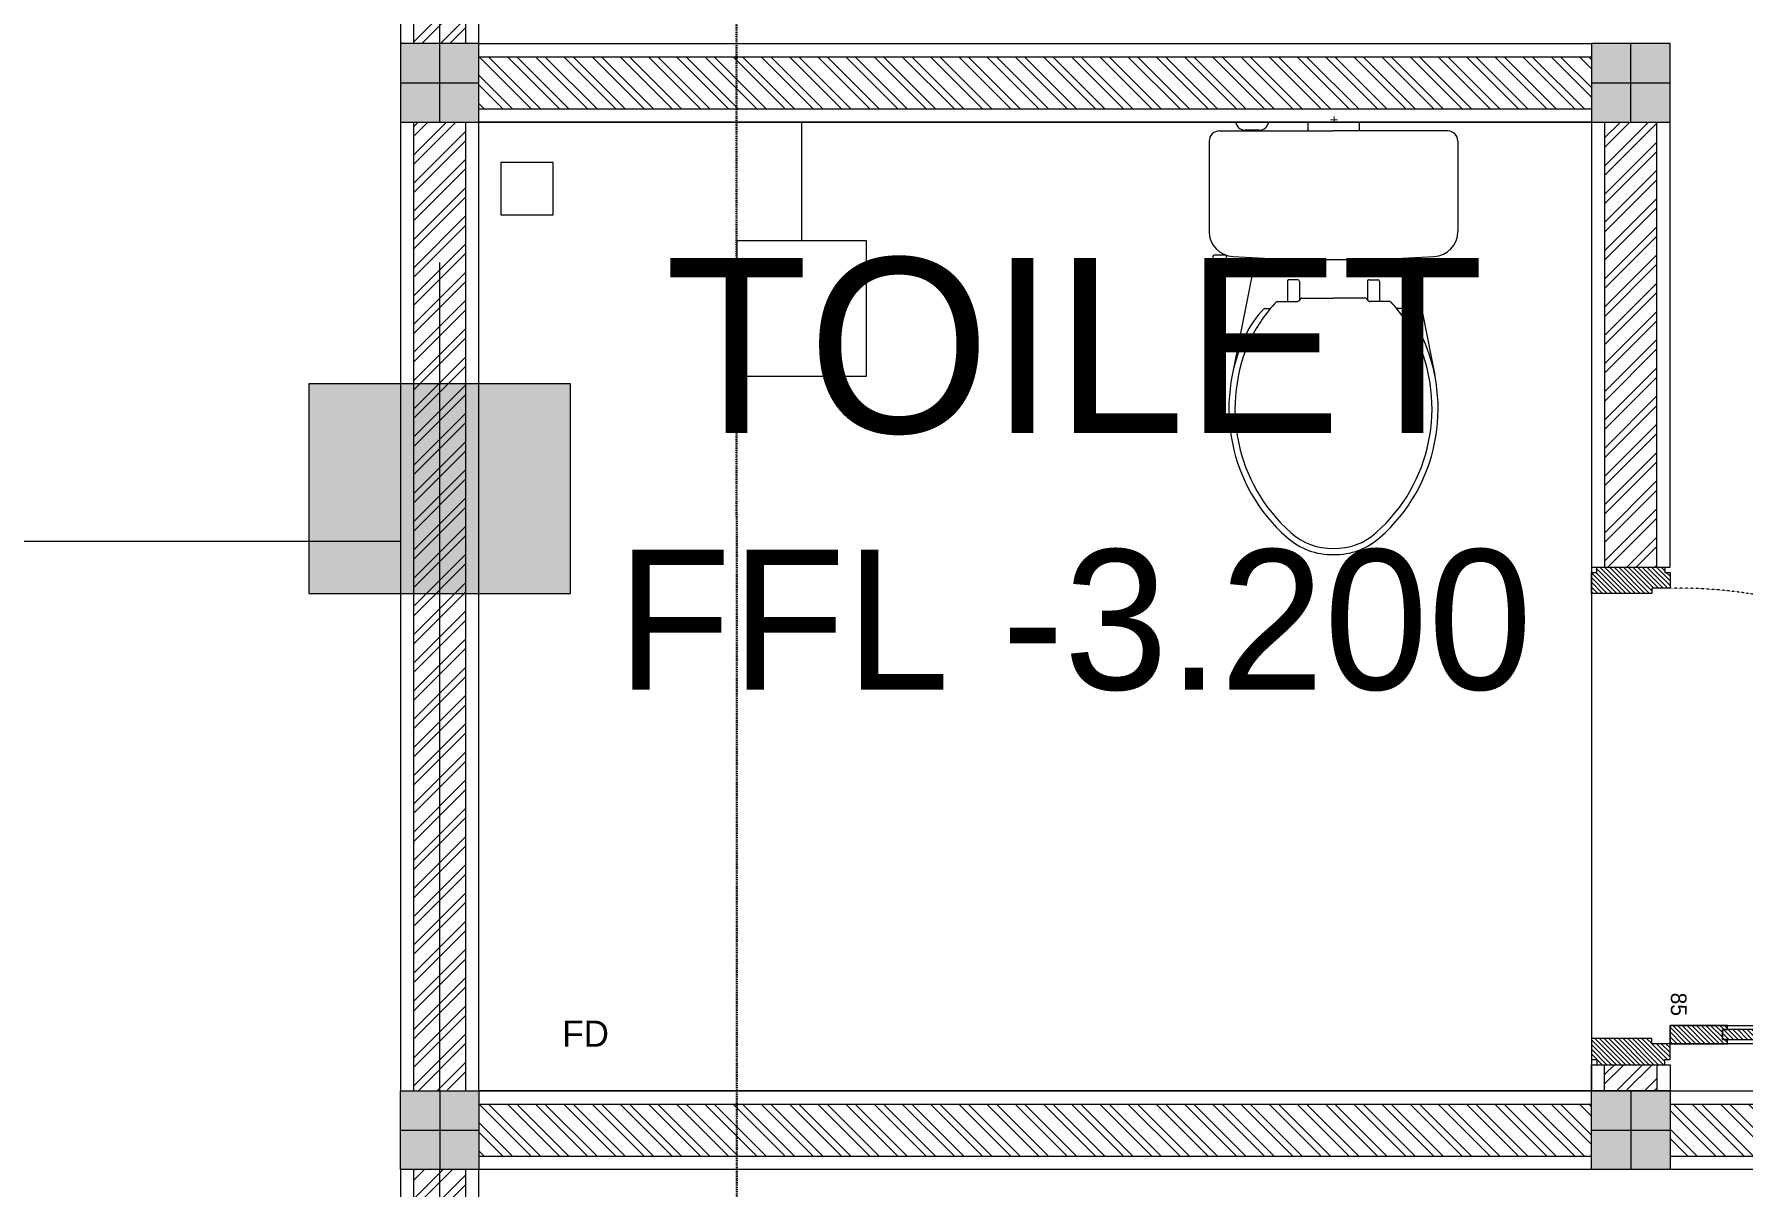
# Model space of a CAD drawing. Header units: millimetres. Extents: x -280308 to 6402717, y -14 to 2073074.
# Drawn here: x 12536 to 15799, y 258783 to 260984 of the extents above; entities that cross this region are included whole.
import ezdxf
from ezdxf.enums import TextEntityAlignment as Align

# ---------------------------------------------------------------- set-up
doc = ezdxf.new("R2010")
doc.units = ezdxf.units.MM
for name, pattern in [('ACAD_ISO03W100', [30, 12, -18]), ('ACAD_ISO08W100', [36, 24, -3, 6, -3]), ('DASHDOT', [1, 0.5, -0.25, 0, -0.25])]:
    doc.linetypes.add(name, pattern=pattern)
doc.layers.get('0').update_dxf_attribs({"lineweight": 0})
for name, color, linetype, lineweight in [('_Door & Window', 1, 'Continuous', 0), ('A-ALINE-1', 91, 'Continuous', 20), ('A-ALINE-3', 111, 'Continuous', 15), ('A-ALINE-6', 117, 'Continuous', 9), ('A-ANNOTATION', 144, 'Continuous', 0), ('A-Furn', 250, 'Continuous', 0), ('A-FURN-EQPM', 177, 'Continuous', 0), ('ARSIR', 251, 'Continuous', 0), ('I-FURN-EQPM', 175, 'Continuous', 0), ('Struktur', 80, 'Continuous', 20), ('Tembok', 252, 'Continuous', 13)]:
    doc.layers.add(name, color=color, linetype=linetype, lineweight=lineweight)
doc.layers.add('A-FILL-1', color=7, linetype='Continuous', lineweight=0, true_color=0x454545)
doc.layers.add('P-AKK', color=7, linetype='DASHDOT', lineweight=30, true_color=0xffff05)
doc.layers.add('A-TEXT', color=254, linetype='Continuous')
doc.styles.add('Annotative', font='arial.ttf', dxfattribs={"height": 1.25})
doc.styles.add('CENTURY', font='GOTHIC.TTF')
doc.styles.add('romans', font='BKANT.TTF')
doc.styles.get("Standard").update_dxf_attribs({"font": 'arial.ttf'})

# ---------------------------------------------------------------- blocks, each defined once
blk = doc.blocks.new('*U552')
at = {"layer": 'A-ANNOTATION', "linetype": 'ACAD_ISO08W100', "ltscale": 0.25}
blk.add_lwpolyline([(0, -5), (0, -90.5606)], dxfattribs=at)
at = {"layer": 'A-TEXT'}
blk.add_attdef('N', text='', height=0.9, dxfattribs=at).set_placement((0, 2.75), align=Align.MIDDLE_CENTER)
blk = doc.blocks.new('A$Cf37525da')
at = {"color": 124, "xscale": -360.0000000000001, "yscale": 360.0000000000001, "zscale": 360.0000000000001, "rotation": 180}
blk.add_blockref('*U552', (-9000, -25932.8), dxfattribs=at)
blk = doc.blocks.new('A$Ccf87384a')
blk.add_wipeout([(-75, 75), (75, 75), (75, -75), (-75, -75)])
blk.add_wipeout([(-75, -75), (-75, 75), (75, 75), (75, -75)])
at = {"layer": 'A-FILL-1', "ltscale": 0.25}
h = blk.add_hatch(color=256, dxfattribs=at)
h.dxf.hatch_style = 1
h.paths.add_polyline_path([(-75, -75), (-75, 75), (75, 75), (75, -75)])
at = {"layer": 'A-ALINE-1'}
blk.add_lwpolyline([(-75, -75), (-75, 75), (75, 75), (75, -75)], close=True, dxfattribs=at)
at = {"layer": 'A-FILL-1', "ltscale": 0.25}
for p, q in [((0, 75), (0, -75)), ((-75, 0), (75, 0))]:
    blk.add_line(p, q, dxfattribs=at)
blk = doc.blocks.new('A$Ca4ca9c0b')
at = {"layer": 'A-Furn'}
h = blk.add_hatch(dxfattribs=at)
h.set_pattern_fill('ANSI31', color=256, scale=2, angle=540, style=0)
h.set_pattern_definition([(225, (109566.3125, -240668.4215), (4.49012806, -4.49012806), [])])
h.paths.add_polyline_path([(10, 1020), (10, 910), (2, 910), (2, 920), (-17, 920), (-17, 910), (-25, 910), (-25, 1020)])
h = blk.add_hatch(dxfattribs=at)
h.set_pattern_fill('ANSI31', color=256, scale=2, angle=540, style=0)
h.set_pattern_definition([(225, (109566.3125, -240568.4215), (4.49012806, -4.49012806), [])])
h.paths.add_polyline_path([(2, 920), (-17, 920), (-17, 250), (2, 250)])
h = blk.add_hatch(dxfattribs=at)
h.set_pattern_fill('ANSI31', color=256, scale=2, angle=540, style=0)
h.set_pattern_definition([(225, (110170.8596, -240618.4215), (4.49012806, -4.49012806), [])])
h.paths.add_polyline_path([(10, 150), (10, 260), (2, 260), (2, 250), (-17, 250), (-17, 260), (-25, 260), (-25, 150)])
h = blk.add_hatch(dxfattribs=at)
h.set_pattern_fill('ANSI31', color=256, scale=2, angle=540, style=0)
h.set_pattern_definition([(225, (109716.3125, -240669.602), (4.49012806, -4.49012806), [])])
h.paths.add_polyline_path([(-890, 0), (-890, 10), (-900, 10), (-900, 140), (-890, 140), (-890, 150), (-860, 150), (-860, 115), (-850, 115), (-850, 0)])
h = blk.add_hatch(dxfattribs=at)
h.set_pattern_fill('ANSI31', color=256, scale=2, angle=540, style=0)
h.set_pattern_definition([(225, (109566.3125, -240669.602), (4.49012806, -4.49012806), [])])
h.paths.add_polyline_path([(40, 0), (40, 10), (50, 10), (50, 140), (40, 140), (40, 150), (10, 150), (10, 115), (0, 115), (0, 0)])
at = {"layer": '_Door & Window'}
for points in [[(10, 1020), (10, 910), (2, 910), (2, 920), (-17, 920), (-17, 910), (-25, 910), (-25, 1020), (10, 1020)], [(10, 150), (10, 260), (2, 260), (2, 250), (-17, 250), (-17, 260), (-25, 260), (-25, 150), (10, 150)], [(-890, 0), (-890, 10), (-900, 10), (-900, 140), (-890, 140), (-890, 150), (-860, 150), (-860, 115), (-850, 115), (-850, 0), (-890, 0)], [(40, 0), (40, 10), (50, 10), (50, 140), (40, 140), (40, 150), (10, 150), (10, 115), (0, 115), (0, 0), (40, 0)]]:
    blk.add_lwpolyline(points, dxfattribs=at)
blk.add_lwpolyline([(10, 150), (-25, 150), (-25, 1020), (10, 1020)], close=True, dxfattribs=at)
at = {"layer": '_Door & Window', "linetype": 'ACAD_ISO03W100', "ltscale": 0.02}
blk.add_arc((-6.9, 167), 853.2, 91.2147, 181.1385, dxfattribs=at)
at = {"layer": 'A-Furn'}
blk.add_lwpolyline([(2, 920), (-17, 920), (-17, 250), (2, 250)], close=True, dxfattribs=at)
at = {"layer": 'Defpoints', "ltscale": 0.25, "insert": (-87.7, 181.6), "char_height": 30, "attachment_point": 1, "style": 'CENTURY'}
blk.add_mtext_dynamic_manual_height_columns('85', width=78.467, gutter_width=750, heights=[0], dxfattribs=at)
blk = doc.blocks.new('A$C869c044f')
at = {"layer": 'A-FILL-1', "ltscale": 0.25}
h = blk.add_hatch(dxfattribs=at)
h.set_pattern_fill('ANSI32', color=256, scale=4, angle=720)
h.set_pattern_definition([(45, (-40810.988, 13247.35), (-26.940768, 26.940768), []), (45, (-40793.027, 13247.35), (-26.940768, 26.940768), [])])
h.paths.add_polyline_path([(63867.2, -34982.7), (63867.2, -29157.7), (63767.2, -29157.7), (63767.2, -34982.7)])
h = blk.add_hatch(dxfattribs=at)
h.set_pattern_fill('ANSI32', color=256, scale=4, angle=720)
h.set_pattern_definition([(45, (-38535.988, 15489.277), (-26.940768, 26.940768), []), (45, (-38518.027, 15489.277), (-26.940768, 26.940768), [])])
h.paths.add_polyline_path([(66142.2, -31532.7), (66142.2, -30682.7), (66042.2, -30682.7), (66042.2, -31532.7)])
h = blk.add_hatch(dxfattribs=at)
h.set_pattern_fill('ANSI32', color=256, scale=4, angle=720)
h.set_pattern_definition([(45, (-38535.988, 14347.35), (-26.940768, 26.940768), []), (45, (-38518.027, 14347.35), (-26.940768, 26.940768), [])])
h.paths.add_polyline_path([(66142.2, -32482.7), (66142.2, -32532.7), (66042.2, -32532.7), (66042.2, -32482.7)])
h = blk.add_hatch(dxfattribs=at)
h.set_pattern_fill('ANSI32', color=256, scale=4, angle=270)
h.set_pattern_definition([(315, (89059.34, 72020.53), (26.940768, 26.940768), []), (315, (89059.34, 72002.57), (26.940768, 26.940768), [])])
h.paths.add_polyline_path([(67517.2, -32657.7), (63892.2, -32657.7), (63892.2, -32557.7), (67517.2, -32557.7)])
at = {"layer": 'A-ALINE-3', "linetype": 'Continuous'}
for points in [[(63867.2, -34982.7), (63867.2, -29157.7), (63767.2, -29157.7), (63767.2, -34982.7)], [(66142.2, -31532.7), (66142.2, -30682.7), (66042.2, -30682.7), (66042.2, -31532.7)], [(66142.2, -32482.7), (66142.2, -32532.7), (66042.2, -32532.7), (66042.2, -32482.7)], [(67517.2, -32657.7), (63892.2, -32657.7), (63892.2, -32557.7), (67517.2, -32557.7)]]:
    blk.add_lwpolyline(points, close=True, dxfattribs=at)
at = {"layer": 'A-ALINE-6'}
blk.add_line((62017.2, -31482.7), (63742.2, -31482.7), dxfattribs=at)
for points in [[(63892.2, -34982.7), (63892.2, -29157.7), (63742.2, -29157.7), (63742.2, -34982.7)], [(66167.2, -31532.7), (66167.2, -30682.7), (66017.2, -30682.7), (66017.2, -31532.7)], [(66167.2, -32482.7), (66167.2, -32532.7), (66017.2, -32532.7), (66017.2, -32482.7)], [(67517.2, -32682.7), (63892.2, -32682.7), (63892.2, -32532.7), (67517.2, -32532.7)]]:
    blk.add_lwpolyline(points, close=True, dxfattribs=at)
at = {"ltscale": 0.25, "rotation": 270}
blk.add_blockref('A$Ca4ca9c0b', (66017.2, -32432.7), dxfattribs=at)
at = {"ltscale": 0.25, "xscale": -1, "rotation": 180}
blk.add_blockref('A$Ccf87384a', (66092.2, -30607.7), dxfattribs=at)
at = {"ltscale": 0.25}
for p in [(63817.2, -32607.7), (66092.2, -32607.7)]:
    blk.add_blockref('A$Ccf87384a', p, dxfattribs=at)
at = {"layer": 'A-FILL-1', "ltscale": 0.25}
h = blk.add_hatch(dxfattribs=at)
h.set_pattern_fill('ANSI32', color=256, scale=4, angle=270)
h.set_pattern_definition([(315, (89059.34, 74020.53), (26.940768, 26.940768), []), (315, (89059.34, 74002.57), (26.940768, 26.940768), [])])
h.paths.add_polyline_path([(66017.2, -30657.7), (63892.2, -30657.7), (63892.2, -30557.7), (66017.2, -30557.7)])
at = {"layer": 'A-ALINE-3', "linetype": 'Continuous'}
blk.add_lwpolyline([(66017.2, -30657.7), (63892.2, -30657.7), (63892.2, -30557.7), (66017.2, -30557.7)], close=True, dxfattribs=at)
at = {"layer": 'A-ALINE-6'}
for points in [[(66017.2, -30682.7), (63892.2, -30682.7), (63892.2, -30532.7), (66017.2, -30532.7)], [(63892.2, -30682.7), (66017.2, -30682.7), (66017.2, -32532.7), (63892.2, -32532.7)]]:
    blk.add_lwpolyline(points, close=True, dxfattribs=at)
at = {"ltscale": 0.25, "xscale": -1, "rotation": 180}
blk.add_blockref('A$Ccf87384a', (63817.2, -30607.7), dxfattribs=at)
blk = doc.blocks.new('greg')
at = {"layer": 'I-FURN-EQPM', "ltscale": 1000}
for p, q in [((2016815.6, 1433803.7), (2016815.6, 1433585.7)), ((2016835.1, 1433823.2), (2017007.7, 1433823.2)), ((2017057.8, 1433734.4), (2017282.2, 1433779.2)), ((2017154.9, 1433716.9), (2017154.9, 1433706.2)), ((2017099.8, 1433653.7), (2017099.8, 1433670.4)), ((2017103.1, 1433673.6), (2017141.5, 1433673.6)), ((2017141.5, 1433693.1), (2017141.5, 1433655)), ((2017103.1, 1433650.5), (2017138.2, 1433650.5)), ((2017134.9, 1433645.9), (2017134.9, 1433585.7)), ((2017135.9, 1433648.3), (2017140.5, 1433652.7)), ((2016798.9, 1433634.9), (2016815.6, 1433634.9)), ((2016798.9, 1433536.4), (2016798.9, 1433634.9)), ((2016815.6, 1433367.6), (2016815.6, 1433585.7)), ((2017134.9, 1433525.4), (2017134.9, 1433585.7)), ((2016798.9, 1433536.4), (2016815.6, 1433536.4)), ((2017099.8, 1433517.6), (2017099.8, 1433501)), ((2017103.1, 1433520.9), (2017138.2, 1433520.9)), ((2017135.9, 1433523.1), (2017140.5, 1433518.7)), ((2017141.5, 1433478.2), (2017141.5, 1433516.3)), ((2017103.1, 1433497.7), (2017141.5, 1433497.7)), ((2016798.9, 1433461.8), (2016798.9, 1433398.7)), ((2016814.4, 1433443.8), (2016814.4, 1433416.7)), ((2017154.9, 1433454.4), (2017154.9, 1433465.1)), ((2016814.4, 1433441.1), (2016815.6, 1433441.1)), ((2016814.4, 1433419.4), (2016815.6, 1433419.4)), ((2017057.1, 1433421.9), (2017069.3, 1433421.9)), ((2017057.8, 1433436.9), (2017282.2, 1433392.2)), ((2017072.5, 1433418.6), (2017072.5, 1433383.6)), ((2017052.9, 1433380.3), (2017052.9, 1433358.4)), ((2017053, 1433380.4), (2017069.3, 1433380.4)), ((2017068.1, 1433380.4), (2017068.1, 1433358.4)), ((2016835.1, 1433348.2), (2017007.7, 1433348.2)), ((2017056.2, 1433355.2), (2017064.9, 1433355.2))]:
    blk.add_line(p, q, dxfattribs=at)
for centre, radius, start, end in [((2016835.1, 1433803.7), 19.4, 90, 180), ((2017007.7, 1433775.2), 48, 2.7365, 90), ((2013801.1, 1433585.7), 3260.1, 356.6267, 3.3733), ((2017346.2, 1433458.4), 327.1, 41.4237, 115.367), ((2017346.2, 1433458.4), 315.4, 41.4237, 115.367), ((2017360.3, 1433457.1), 322.9, 117.5155, 132.4037), ((2017287.3, 1433582.7), 189.5, 115.3845, 133.926), ((2017158.1, 1433716.9), 3.24, 133.926, 180), ((2017103.1, 1433670.4), 3.24, 90, 180), ((2017144.7, 1433693.1), 3.24, 132.4037, 180), ((2017496.1, 1433588.5), 128.6, 358.7172, 42.146), ((2017103.1, 1433653.7), 3.24, 180, 270), ((2017138.2, 1433645.9), 3.24, 134.0485, 180), ((2017138.2, 1433655), 3.24, 314.0485, 0), ((2017496.1, 1433588.5), 116.9, 358.7172, 42.146), ((2017496.1, 1433582.8), 116.9, 317.854, 1.2828), ((2017496.1, 1433582.8), 128.6, 317.854, 1.2828), ((2017103.1, 1433517.6), 3.24, 90, 180), ((2017138.2, 1433525.4), 3.24, 180, 225.9515), ((2017138.2, 1433516.3), 3.24, 0, 45.9515), ((2017103.1, 1433501), 3.24, 180, 270), ((2017144.7, 1433478.2), 3.24, 180, 227.5963), ((2017360.3, 1433714.3), 322.9, 227.5963, 242.4845), ((2017346.2, 1433712.9), 327.1, 244.633, 318.5763), ((2017346.2, 1433712.9), 315.4, 244.633, 318.5763), ((2016795.4, 1433443.2), 19, 1.9066, 79.3868), ((2017158.1, 1433454.4), 3.24, 180, 226.074), ((2017287.3, 1433588.6), 189.5, 226.074, 244.6155), ((2016795.4, 1433417.4), 19, 280.6132, 358.0934), ((2017069.3, 1433418.6), 3.24, 0, 90), ((2017007.7, 1433396.1), 48, 270, 357.2635), ((2017069.3, 1433383.6), 3.24, 270, 0), ((2016835.1, 1433367.6), 19.4, 180, 270), ((2017056.2, 1433358.4), 3.24, 180, 270), ((2017064.9, 1433358.4), 3.24, 270, 0)]:
    blk.add_arc(centre, radius, start, end, dxfattribs=at)
at = {"layer": 'I-FURN-EQPM', "ltscale": 1000, "style": 'romans'}
blk.add_text('+', height=19.4, dxfattribs=at).set_placement((2016786.8, 1433577.3))
blk = doc.blocks.new('A$C0d7ccbfc')
at = {"layer": 'A-FURN-EQPM', "ltscale": 0.25}
blk.add_line((45366.6, -8826.9), (45366.6, -8600), dxfattribs=at)
for points in [[(44791.9, -8776.9), (44891.9, -8776.9), (44891.9, -8676.9), (44791.9, -8676.9)], [(45242.8, -8826.9), (45242.8, -9085.1), (45490.3, -9085.1), (45490.3, -8826.9)]]:
    blk.add_lwpolyline(points, close=True, dxfattribs=at)
at = {"layer": 'Tembok', "color": 0, "linetype": 'ByBlock', "lineweight": -2, "rotation": 270}
blk.add_blockref('greg', (-1387203.4, 2008198.9), dxfattribs=at)
blk = doc.blocks.new('A$C7a040f6c')
at = {"layer": 'ARSIR', "ltscale": 0.25}
h = blk.add_hatch(color=256, dxfattribs=at)
h.dxf.hatch_style = 1
h.paths.add_polyline_path([(30100, 1900), (30600, 1900), (30600, 2400), (30100, 2400)])
h.paths.add_polyline_path([(44850, 1900), (45350, 1900), (45350, 2400), (44850, 2400)])
h.paths.add_polyline_path([(39100, 1900), (39600, 1900), (39600, 2400), (39100, 2400)])
h.paths.add_polyline_path([(30150, 3825), (30550, 3825), (30550, 4425), (30150, 4425)])
h.paths.add_polyline_path([(53775, 20275), (54425, 20275), (54425, 19625), (53775, 19625)])
h.paths.add_polyline_path([(53775, 25), (54425, 25), (54425, 675), (53775, 675)])
h.paths.add_polyline_path([(49775, 20275), (50425, 20275), (50425, 19625), (49775, 19625)])
h.paths.add_polyline_path([(49775, 25), (50425, 25), (50425, 675), (49775, 675)])
h.paths.add_polyline_path([(44775, 20275), (45425, 20275), (45425, 19625), (44775, 19625)])
h.paths.add_polyline_path([(44775, 25), (45425, 25), (45425, 675), (44775, 675)])
h.paths.add_polyline_path([(39025, 20275), (39675, 20275), (39675, 19625), (39025, 19625)])
h.paths.add_polyline_path([(33025, 20275), (33675, 20275), (33675, 19625), (33025, 19625)])
h.paths.add_polyline_path([(33025, 25), (33675, 25), (33675, 675), (33025, 675)])
h.paths.add_polyline_path([(27025, 20275), (27675, 20275), (27675, 19625), (27025, 19625)])
h.paths.add_polyline_path([(27025, 25), (27675, 25), (27675, 675), (27025, 675)])
h.paths.add_polyline_path([(21025, 20275), (21675, 20275), (21675, 19625), (21025, 19625)])
h.paths.add_polyline_path([(21025, 25), (21675, 25), (21675, 675), (21025, 675)])
h.paths.add_polyline_path([(15025, 20275), (15675, 20275), (15675, 19625), (15025, 19625)])
h.paths.add_polyline_path([(15025, 25), (15675, 25), (15675, 675), (15025, 675)])
h.paths.add_polyline_path([(4025, 20275), (4675, 20275), (4675, 19625), (4025, 19625)])
h.paths.add_polyline_path([(9025, 20275), (9675, 20275), (9675, 19625), (9025, 19625)])
h.paths.add_polyline_path([(4025, 25), (4675, 25), (4675, 675), (4025, 675)])
h.paths.add_polyline_path([(9025, 25), (9675, 25), (9675, 675), (9025, 675)])
h.paths.add_polyline_path([(45350, 3825), (45350, 4225), (44850, 4225), (44850, 3825)])
h.paths.add_polyline_path([(39600, 3825), (39600, 4225), (39100, 4225), (39100, 3825)])
h.paths.add_polyline_path([(27150, 3950), (27550, 3950), (27550, 4450), (27150, 4450)])
h.paths.add_polyline_path([(15150, 16700), (15550, 16700), (15550, 17200), (15150, 17200)])
h.paths.add_polyline_path([(13350, 16700), (13750, 16700), (13750, 17200), (13350, 17200)])
h.paths.add_polyline_path([(13350, 19700), (13750, 19700), (13750, 20200), (13350, 20200)])
h.paths.add_polyline_path([(30100, 100), (30600, 100), (30600, 600), (30100, 600)])
h.paths.add_polyline_path([(0, 19600), (700, 19600), (700, 20300), (0, 20300)])
h.paths.add_polyline_path([(0, 0), (700, 0), (700, 700), (0, 700)])
h.paths.add_polyline_path([(53750, 13700), (54450, 13700), (54450, 14400), (53750, 14400)])
h.paths.add_polyline_path([(53750, 5900), (54450, 5900), (54450, 6600), (53750, 6600)])
h.paths.add_polyline_path([(49750, 13700), (50450, 13700), (50450, 14400), (49750, 14400)])
h.paths.add_polyline_path([(49750, 5900), (50450, 5900), (50450, 6600), (49750, 6600)])
h.paths.add_polyline_path([(44750, 13700), (45450, 13700), (45450, 14400), (44750, 14400)])
h.paths.add_polyline_path([(44750, 5900), (45450, 5900), (45450, 6600), (44750, 6600)])
h.paths.add_polyline_path([(39000, 13700), (39700, 13700), (39700, 14400), (39000, 14400)])
h.paths.add_polyline_path([(39000, 5900), (39700, 5900), (39700, 6600), (39000, 6600)])
h.paths.add_polyline_path([(33000, 13700), (33700, 13700), (33700, 14400), (33000, 14400)])
h.paths.add_polyline_path([(33000, 5900), (33700, 5900), (33700, 6600), (33000, 6600)])
h.paths.add_polyline_path([(27000, 13700), (27700, 13700), (27700, 14400), (27000, 14400)])
h.paths.add_polyline_path([(27000, 5900), (27700, 5900), (27700, 6600), (27000, 6600)])
h.paths.add_polyline_path([(21000, 13700), (21700, 13700), (21700, 14400), (21000, 14400)])
h.paths.add_polyline_path([(21000, 5900), (21700, 5900), (21700, 6600), (21000, 6600)])
h.paths.add_polyline_path([(4000, 13700), (4700, 13700), (4700, 14400), (4000, 14400)])
h.paths.add_polyline_path([(4000, 5900), (4700, 5900), (4700, 6600), (4000, 6600)])
h.paths.add_polyline_path([(0, 13700), (700, 13700), (700, 14400), (0, 14400)])
h.paths.add_polyline_path([(0, 5900), (700, 5900), (700, 6600), (0, 6600)])
h.paths.add_polyline_path([(9000, 13700), (9700, 13700), (9700, 14400), (9000, 14400)])
h.paths.add_polyline_path([(9000, 5900), (9700, 5900), (9700, 6600), (9000, 6600)])
h.paths.add_polyline_path([(15000, 13700), (15700, 13700), (15700, 14400), (15000, 14400)])
h.paths.add_polyline_path([(15000, 5900), (15700, 5900), (15700, 6600), (15000, 6600)])
at = {"layer": 'Struktur', "color": 0, "linetype": 'ByBlock', "lineweight": -2, "ltscale": 0.25}
blk.add_lwpolyline([(45350, 3825), (45350, 4225), (44850, 4225), (44850, 3825)], close=True, dxfattribs=at)
blk = doc.blocks.new('bb')
at = {"ltscale": 0.25}
blk.add_blockref('A$Cf37525da', (22310.4, 276041.5), dxfattribs=at)
blk.add_blockref('A$C869c044f', (-50506.8, 291499.2), dxfattribs=at)
at = {"layer": 'A-FURN-EQPM', "ltscale": 0.25}
blk.add_blockref('A$C0d7ccbfc', (-31364.6, 269416.5), dxfattribs=at)
at = {"layer": 'Struktur', "ltscale": 0.25}
blk.add_blockref('A$C7a040f6c', (-31789.6, 256091.5), dxfattribs=at)
at = {"layer": 'A-TEXT', "ltscale": 0.25, "attachment_point": 1, "style": 'Annotative'}
for s, width, insert, char_height in [('\\pxqc;{\\fCentury Gothic|b0|i0|c0|p34;\\H1.25x;TOILET\\P\\H0.8x;FFL -3.200}', 5332.382, (11856.8, 260557.3), 267.3), ('\\pxqc,t10;{\\fCentury Gothic|b0|i0|c0|p34;FD}', 2559.485, (12309.4, 259100.8), 50)]:
    blk.add_mtext_dynamic_manual_height_columns(s, width=width, gutter_width=1670.6, heights=[0], dxfattribs=dict(at, insert=insert, char_height=char_height))

msp = doc.modelspace()

# ---------------------------------------------------------------- block references
msp.add_blockref('bb', (0, 0))

# ---------------------------------------------------------------- next in the draw order: linework, layer by layer
at = {"layer": 'P-AKK', "ltscale": 0.001}
for points in [[(20146.8, 258287.8), (13978.4, 258287.8), (13878, 258367.5), (13877.1, 262802.2), (13804.3, 262903.7), (7929.2, 262903.7), (7834.7, 262979.5)], [(20146.8, 258287.8), (13978.4, 258287.8), (13878, 258367.5), (13877.1, 262802.2), (13804.3, 262903.7), (7929.2, 262903.7), (7834.7, 262979.4)]]:
    msp.add_lwpolyline(points, dxfattribs=at)

doc.saveas('drawing.dxf')
